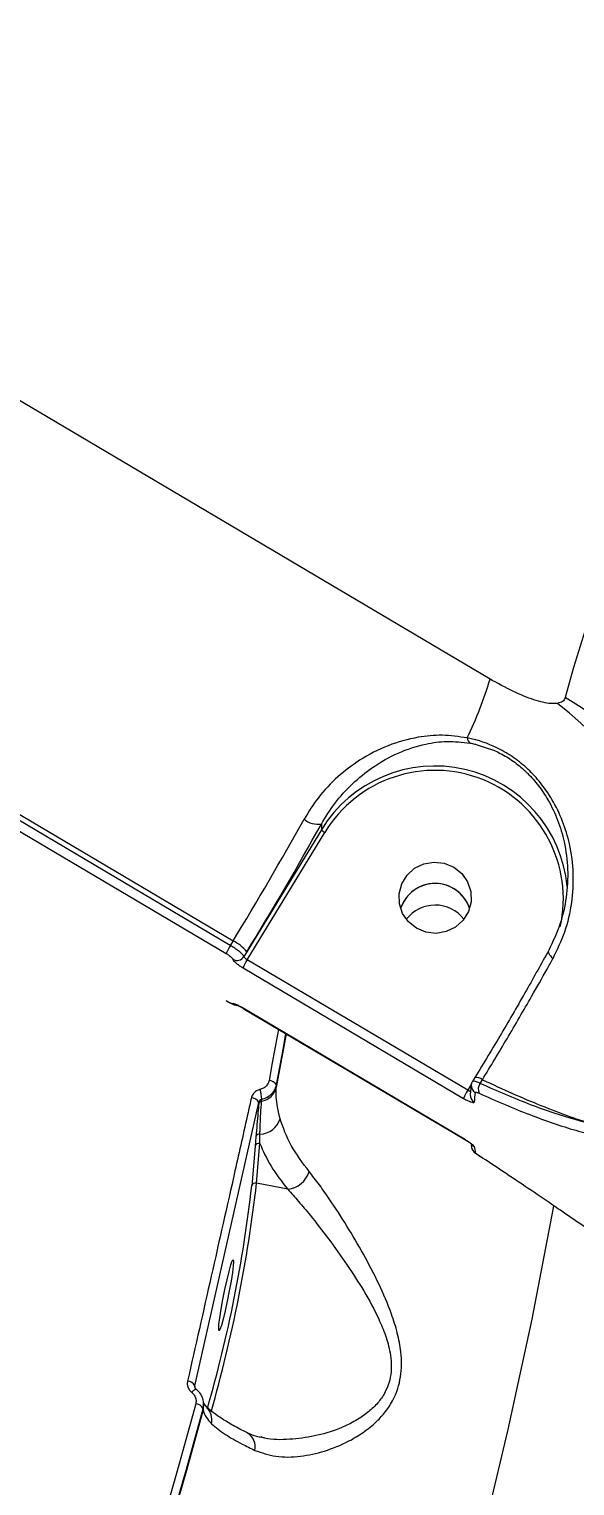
# Model space of a CAD drawing. Header units: millimetres. Extents: x -6328 to 5334, y -5037 to 4112.
# Drawn here: x -1905.1 to -1837.2, y 589.2 to 770.3 of the extents above; entities that cross this region are included whole.
import ezdxf

# ---------------------------------------------------------------- set-up
doc = ezdxf.new("R2010")
doc.units = ezdxf.units.MM
for name, color, linetype in [('DIKOM_ОБЪЕКТ', 7, 'Continuous'), ('DIKOM_РАЗМЕР_ЗОНА', 7, 'Continuous'), ('DIKOM_РАЗМЕР_ОБЪЕКТА', 7, 'Continuous')]:
    doc.layers.add(name, color=color, linetype=linetype)
doc.styles.add('style1', font='arial.ttf', dxfattribs={"width": 0.8})
doc.dimstyles.new('1-50', dxfattribs={"dimtxt": 300, "dimasz": 200, "dimexe": 100, "dimexo": 0, "dimgap": 100, "dimtad": 1, "dimtxsty": 'style1', "dimcen": 200, "dimclrd": 7, "dimclre": 7, "dimclrt": 7, "dimadec": 1, "dimazin": 2, "dimtfac": 1, "dimtmove": 0, "dimatfit": 2, "dimfxl": 0, "dimlwd": 25, "dimlwe": 18, "dimarcsym": 0})

# ---------------------------------------------------------------- blocks, each defined once
blk = doc.blocks.new('*D0')
at = {"layer": 'Defpoints', "color": 0, "transparency": 16777216}
for p in [(-3539.45, 760.32), (3333.52, 448.13), (3333.52, -4437.11)]:
    blk.add_point(p, dxfattribs=at)
at = {"layer": 'DIKOM_РАЗМЕР_ОБЪЕКТА', "color": 7, "lineweight": 18, "transparency": 16777216}
for p, q in [((-3539.45, 760.32), (-3539.45, -4537.11)), ((3333.52, 448.13), (3333.52, -4537.11))]:
    blk.add_line(p, q, dxfattribs=at)
at = {"layer": 'DIKOM_РАЗМЕР_ОБЪЕКТА', "color": 7, "lineweight": 25, "transparency": 16777216}
blk.add_line((-3339.45, -4437.11), (3133.52, -4437.11), dxfattribs=at)
at = {"layer": 'DIKOM_РАЗМЕР_ОБЪЕКТА', "color": 7, "transparency": 16777216}
for points in [[(-3339.45, -4403.77), (-3339.45, -4470.44), (-3539.45, -4437.11)], [(3133.52, -4403.77), (3133.52, -4470.44), (3333.52, -4437.11)]]:
    blk.add_solid(points, dxfattribs=at)
at = {"layer": 'DIKOM_РАЗМЕР_ОБЪЕКТА', "color": 7, "transparency": 16777216, "insert": (-102.96, -4183.94), "char_height": 300, "attachment_point": 5, "style": 'style1'}
blk.add_mtext('6900', dxfattribs=at)
blk = doc.blocks.new('*D1')
at = {"layer": 'Defpoints', "color": 0, "transparency": 16777216}
for p in [(-5040.91, 625.75), (5333.52, 448.13), (5333.52, -4936.78)]:
    blk.add_point(p, dxfattribs=at)
at = {"layer": 'DIKOM_РАЗМЕР_ЗОНА', "color": 7, "lineweight": 18, "transparency": 16777216}
for p, q in [((-5040.91, 625.75), (-5040.91, -5036.78)), ((5333.52, 448.13), (5333.52, -5036.78))]:
    blk.add_line(p, q, dxfattribs=at)
at = {"layer": 'DIKOM_РАЗМЕР_ЗОНА', "color": 7, "lineweight": 25, "transparency": 16777216}
blk.add_line((-4840.91, -4936.78), (5133.52, -4936.78), dxfattribs=at)
at = {"layer": 'DIKOM_РАЗМЕР_ЗОНА', "color": 7, "transparency": 16777216}
for points in [[(-4840.91, -4903.45), (-4840.91, -4970.11), (-5040.91, -4936.78)], [(5133.52, -4903.45), (5133.52, -4970.11), (5333.52, -4936.78)]]:
    blk.add_solid(points, dxfattribs=at)
at = {"layer": 'DIKOM_РАЗМЕР_ЗОНА', "color": 7, "transparency": 16777216, "insert": (-104.69, -4683.61), "char_height": 300, "attachment_point": 5, "style": 'style1'}
blk.add_mtext('10400', dxfattribs=at)
blk = doc.blocks.new('*D2')
at = {"layer": 'Defpoints', "color": 0, "transparency": 16777216}
for p in [(-5303.77, 2121.42), (-1621.11, 2121.42), (560.33, -2395.62)]:
    blk.add_point(p, dxfattribs=at)
at = {"layer": 'DIKOM_РАЗМЕР_ОБЪЕКТА', "color": 7, "lineweight": 18, "transparency": 16777216}
for p, q in [((-1621.11, 2121.42), (-5403.77, 2121.42)), ((560.33, -2395.62), (-5403.77, -2395.62))]:
    blk.add_line(p, q, dxfattribs=at)
at = {"layer": 'DIKOM_РАЗМЕР_ОБЪЕКТА', "color": 7, "lineweight": 25, "transparency": 16777216}
blk.add_line((-5303.77, -2195.62), (-5303.77, 1921.42), dxfattribs=at)
at = {"layer": 'DIKOM_РАЗМЕР_ОБЪЕКТА', "color": 7, "transparency": 16777216}
for points in [[(-5337.11, 1921.42), (-5270.44, 1921.42), (-5303.77, 2121.42)], [(-5337.11, -2195.62), (-5270.44, -2195.62), (-5303.77, -2395.62)]]:
    blk.add_solid(points, dxfattribs=at)
at = {"layer": 'DIKOM_РАЗМЕР_ОБЪЕКТА', "color": 7, "transparency": 16777216, "insert": (-5556.94, -137.1), "char_height": 300, "attachment_point": 5, "rotation": 90, "style": 'style1'}
blk.add_mtext('4500', dxfattribs=at)
blk = doc.blocks.new('*D3')
at = {"layer": 'Defpoints', "color": 0, "transparency": 16777216}
for p in [(-1814.92, 4111.71), (-5877.98, -3895.62), (33.33, -3895.62)]:
    blk.add_point(p, dxfattribs=at)
at = {"layer": 'DIKOM_РАЗМЕР_ЗОНА', "color": 7, "lineweight": 18, "transparency": 16777216}
for p, q in [((-1814.92, 4111.71), (-5977.98, 4111.71)), ((33.33, -3895.62), (-5977.98, -3895.62))]:
    blk.add_line(p, q, dxfattribs=at)
at = {"layer": 'DIKOM_РАЗМЕР_ЗОНА', "color": 7, "lineweight": 25, "transparency": 16777216}
blk.add_line((-5877.98, 3911.71), (-5877.98, -3695.62), dxfattribs=at)
at = {"layer": 'DIKOM_РАЗМЕР_ЗОНА', "color": 7, "transparency": 16777216}
for points in [[(-5911.31, 3911.71), (-5844.65, 3911.71), (-5877.98, 4111.71)], [(-5911.31, -3695.62), (-5844.65, -3695.62), (-5877.98, -3895.62)]]:
    blk.add_solid(points, dxfattribs=at)
at = {"layer": 'DIKOM_РАЗМЕР_ЗОНА', "color": 7, "transparency": 16777216, "insert": (-6131.15, 108.05), "char_height": 300, "attachment_point": 5, "rotation": 90, "style": 'style1'}
blk.add_mtext('8000', dxfattribs=at)

msp = doc.modelspace()

# ---------------------------------------------------------------- linework, layer by layer
at = {"layer": 'DIKOM_ОБЪЕКТ', "color": 7, "linetype": 'Continuous', "lineweight": 15}
for p, q in [((-1847.736, 689.529), (-2147.745, 867.062)), ((-1951.699, 697.5), (-1880.554, 655.399)), ((-1880.04, 656.409), (-1951.185, 698.509)), ((-1950.845, 699.066), (-1879.7, 656.966)), ((-1868.717, 670.799), (-1877.985, 655.606)), ((-1877.944, 654.629), (-1868.288, 670.459)), ((-1868.718, 671.499), (-1868.717, 670.799)), ((-1879.7, 656.966), (-1880.04, 656.409)), ((-1877.985, 655.606), (-1878.345, 655.015)), ((-1850.515, 638.398), (-1877.944, 654.629)), ((-1878.459, 653.619), (-1851.029, 637.387)), ((-1851.017, 632.366), (-1878.447, 648.598)), ((-1878.441, 648.587), (-1878.447, 648.598)), ((-1878.441, 648.587), (-1851.012, 632.356)), ((-1849.616, 639.991), (-1849.922, 639.49)), ((-1848.968, 639.251), (-1848.684, 639.716)), ((-1874.32, 638.751), (-1874.296, 639.076)), ((-1850.027, 639.198), (-1850.515, 638.398)), ((-1850.066, 639.072), (-1850.197, 637.863)), ((-1884.439, 601.639), (-1876.497, 636.895)), ((-1876.497, 636.895), (-1876.511, 636.716)), ((-1876.149, 637.044), (-1876.128, 637.296)), ((-1876.863, 632.623), (-1876.964, 631.457)), ((-1851.012, 632.356), (-1851.017, 632.366)), ((-1876.964, 631.457), (-1877.369, 626.527)), ((-1876.779, 626.855), (-1876.375, 631.785)), ((-1850.094, 631.622), (-1850.035, 631.281)), ((-1872.904, 626.088), (-1876.779, 626.855)), ((-1884.435, 601.615), (-1884.439, 601.639)), ((-1884.393, 601.352), (-1884.435, 601.615)), ((-1884.289, 601.236), (-1884.273, 601.213)), ((-1883.379, 599.648), (-1883.397, 599.754)), ((-1883.437, 598.798), (-1883.414, 598.668)), ((-1876.112, 595.258), (-1876.223, 595.291))]:
    msp.add_line(p, q, dxfattribs=at)
at = {"layer": 'DIKOM_ОБЪЕКТ', "color": 7, "linetype": 'Continuous', "lineweight": 15, "flags": 128}
for points in [[(-1804.422, 770.707), (-1807.831, 763.457), (-1811.087, 756.423), (-1814.188, 749.61), (-1817.132, 743.025), (-1819.914, 736.675), (-1822.533, 730.564), (-1824.986, 724.7), (-1827.271, 719.087), (-1829.385, 713.73), (-1831.327, 708.635), (-1833.095, 703.807), (-1834.688, 699.249), (-1836.103, 694.966), (-1837.34, 690.962), (-1838.397, 687.24)], [(-1852.256, 666.143), (-1851.263, 665.346), (-1850.538, 664.306), (-1850.14, 663.107), (-1850.102, 661.846), (-1850.425, 660.625), (-1851.085, 659.544), (-1852.027, 658.689), (-1853.176, 658.131), (-1854.438, 657.913), (-1855.71, 658.055), (-1856.891, 658.544), (-1857.884, 659.341), (-1858.608, 660.381), (-1859.006, 661.581), (-1859.045, 662.842), (-1858.721, 664.062), (-1858.061, 665.144), (-1857.119, 665.998), (-1855.971, 666.557), (-1854.709, 666.774), (-1853.436, 666.632), (-1852.256, 666.143)], [(-1840.434, 655.805), (-1840.485, 655.727), (-1840.502, 655.631), (-1840.484, 655.518), (-1840.431, 655.391), (-1840.345, 655.252), (-1840.228, 655.104), (-1840.081, 654.95), (-1839.907, 654.793)], [(-1874.056, 645.992), (-1874.414, 643.997), (-1874.817, 641.798), (-1875.228, 639.603)], [(-1873.097, 645.424), (-1873.1, 645.408), (-1873.498, 643.186), (-1873.905, 640.966), (-1874.32, 638.751)], [(-1874.296, 639.076), (-1873.884, 641.277), (-1873.48, 643.481), (-1873.128, 645.443)], [(-1897.208, 455.359), (-1891.097, 467.271), (-1885.259, 479.382), (-1879.698, 491.686), (-1874.415, 504.175), (-1869.415, 516.844), (-1864.699, 529.685), (-1860.27, 542.691), (-1856.132, 555.854), (-1852.285, 569.169), (-1848.733, 582.627), (-1845.477, 596.22), (-1842.519, 609.943), (-1839.86, 623.786), (-1839.807, 624.08)], [(-1880.451, 614.838), (-1880.2, 615.879), (-1879.978, 616.681), (-1879.804, 617.177), (-1879.691, 617.328), (-1879.65, 617.122), (-1879.683, 616.574), (-1879.788, 615.731), (-1879.956, 614.659), (-1880.173, 613.445), (-1880.423, 612.189), (-1880.684, 610.992), (-1880.936, 609.95), (-1881.158, 609.148), (-1881.332, 608.652), (-1881.444, 608.501), (-1881.485, 608.708), (-1881.452, 609.255), (-1881.347, 610.099), (-1881.179, 611.171), (-1880.962, 612.384), (-1880.712, 613.64), (-1880.451, 614.838)], [(-1884.849, 600.842), (-1884.743, 600.953), (-1884.641, 601.05), (-1884.547, 601.13), (-1884.464, 601.19), (-1884.392, 601.229), (-1884.336, 601.246), (-1884.296, 601.241), (-1884.289, 601.236)], [(-1884.349, 599.415), (-1886.393, 591.933), (-1888.538, 584.499), (-1890.781, 577.117), (-1893.123, 569.786), (-1895.563, 562.509), (-1898.101, 555.287), (-1900.736, 548.121), (-1903.467, 541.013)], [(-1883.414, 598.668), (-1885.473, 591.13), (-1887.632, 583.643), (-1889.891, 576.206), (-1892.25, 568.822), (-1894.708, 561.492), (-1897.264, 554.217), (-1899.92, 546.999), (-1902.672, 539.84)], [(-1902.598, 540.265), (-1899.861, 547.389), (-1897.22, 554.571), (-1894.677, 561.81), (-1892.231, 569.103), (-1889.884, 576.45), (-1887.636, 583.849), (-1885.486, 591.299), (-1883.437, 598.798)]]:
    msp.add_lwpolyline(points, dxfattribs=at)
at = {"layer": 'DIKOM_ОБЪЕКТ', "color": 7, "linetype": 'Continuous', "lineweight": 15}
for centre, radius, start, end in [((-1893.312, 702.975), 47.518, 334.08559, 343.56305), ((-1865.345, 652.839), 42.539, 333.06107, 52.32302), ((-1859.245, 651.937), 41, 41.87414, 59.43661), ((-1849.553, 682.349), 1.029, 187.86429, 229.44312), ((-1854.599, 662.169), 16.547, 5.40963, 148.56005), ((-1854.608, 662.189), 15.986, 347.41794, 148.84376), ((-2253.705, 885.169), 438.128, 328.61006, 330.90156), ((-1869.111, 674.252), 2.781, 230.63711, 278.11357), ((-2270.69, 895.219), 460.035, 328.61006, 330.90156), ((-1867.779, 671.542), 1.196, 218.36341, 244.81634), ((-1854.567, 659.594), 4.516, 18.34881, 161.92352), ((-1854.569, 659.594), 4.514, 59.06882, 161.92253), ((-1854.502, 659.64), 4.44, 18.0472, 59.51355), ((-1854.56, 656.887), 4.537, 37.90924, 142.36308), ((-1876.051, 653.741), 4.798, 146.22379, 159.78186), ((-1881.735, 652.637), 4.783, 38.36341, 64.81634), ((-1879.2, 655.552), 1.009, 239.17033, 327.87096), ((-1873.995, 651.983), 4.754, 146.17673, 159.8747), ((-1875.219, 638.531), 1.072, 30.56135, 90.49933), ((-1849.488, 638.709), 1.289, 51.41858, 95.71037), ((-1881.181, 637.069), 5.058, 2.56436, 16.50709), ((-1876.529, 639.283), 2.272, 279.63195, 346.43861), ((-1846.565, 635.751), 4.754, 146.17673, 159.8747), ((-1849.224, 637.776), 0.977, 174.88119, 239.74777), ((-1849.098, 638.96), 0.975, 173.36407, 239.80444), ((-1805.321, 632.741), 44.593, 173.07547, 174.60722), ((-1848.009, 638.536), 1.196, 143.2868, 204.83884), ((-1877.455, 636.351), 1.102, 29.5846, 88.52967), ((-1876.072, 636.595), 0.455, 99.61961, 164.51353), ((-1876.411, 635.62), 2.667, 271.14494, 343.39497), ((-1876.409, 632.481), 0.476, 83.72363, 162.58376), ((-1876.496, 631.309), 0.491, 75.72006, 162.54172), ((-1849.069, 631.484), 0.987, 191.89064, 239.45823), ((-1849.198, 632.245), 0.991, 216.36135, 239.4183), ((-1837.811, 633.079), 12.01, 188.0751, 191.7482), ((-2052.786, 647.036), 177.16, 344.06696, 353.459), ((-1876.9, 626.379), 0.491, 75.72006, 162.54172), ((-1873.241, 629.223), 3.153, 276.13053, 342.74489), ((-2045.794, 645.685), 169.511, 343.94223, 353.51066), ((-1885.389, 601.161), 1.064, 26.70985, 88.56294), ((-1883.963, 601.516), 0.483, 168.12757, 188.01449), ((-1885.755, 599.243), 2.411, 346.19369, 9.66317), ((-1884.42, 598.327), 1.09, 25.59922, 86.26058), ((-1884.675, 597.406), 2.336, 348.32933, 44.61338), ((-1878.964, 594.044), 2.026, 348.01284, 59.39505)]:
    msp.add_arc(centre, radius, start, end, dxfattribs=at)
for points, knots in [([(-1839.345, 686.507), (-1839.615, 686.486), (-1840.37, 686.427), (-1842.233, 686.875), (-1844.871, 687.929), (-1846.775, 688.993), (-1847.736, 689.529)], [0, 0, 0, 0, 0.1529617, 0.4283712, 0.7114357, 1, 1, 1, 1]), ([(-1838.397, 687.24), (-1838.402, 687.222), (-1838.46, 687.025), (-1838.673, 686.703), (-1839.118, 686.573), (-1839.345, 686.507)], [0, 0, 0, 0, 0.0468117, 0.5142778, 1, 1, 1, 1]), ([(-1850.572, 682.208), (-1851.619, 682.359), (-1853.714, 682.661), (-1856.995, 682.328), (-1860.457, 681.374), (-1863.8, 679.666), (-1866.708, 677.451), (-1869.079, 674.994), (-1870.304, 673.021), (-1870.875, 672.102)], [0, 0, 0, 0, 0.1281522, 0.2567389, 0.4268156, 0.5968782, 0.7373104, 0.8775716, 1, 1, 1, 1]), ([(-1868.718, 671.499), (-1868.185, 672.372), (-1867.044, 674.239), (-1864.864, 676.599), (-1862.224, 678.742), (-1859.174, 680.449), (-1856.071, 681.456), (-1853.099, 681.887), (-1851.19, 681.675), (-1850.222, 681.568)], [0, 0, 0, 0, 0.1227089, 0.2624621, 0.4060162, 0.5749249, 0.7482621, 0.8723682, 1, 1, 1, 1]), ([(-1839.907, 654.793), (-1839.378, 655.882), (-1838.303, 658.093), (-1837.491, 661.679), (-1837.282, 665.367), (-1837.714, 668.774), (-1838.65, 671.874), (-1839.838, 674.343), (-1841.255, 676.437), (-1842.763, 678.135), (-1844.523, 679.628), (-1846.909, 681.105), (-1848.991, 681.875), (-1850.361, 682.164), (-1850.572, 682.208)], [0, 0, 0, 0, 0.1084786, 0.2202175, 0.3276464, 0.4383071, 0.5238012, 0.6115056, 0.6745126, 0.7390859, 0.8027725, 0.8688952, 0.9797316, 1, 1, 1, 1]), ([(-1850.222, 681.568), (-1850.027, 681.54), (-1849.777, 681.505), (-1849.525, 681.409), (-1849.469, 681.387)], [0, 0, 0, 0, 0.778573, 1, 1, 1, 1]), ([(-1849.469, 681.387), (-1848.456, 681.086), (-1846.887, 680.619), (-1844.831, 679.347), (-1843.732, 678.451), (-1842.671, 677.426), (-1841.658, 676.27), (-1840.361, 674.32), (-1839.256, 671.982), (-1838.397, 669.088), (-1837.989, 665.852), (-1838.175, 662.397), (-1838.928, 658.972), (-1839.928, 656.87), (-1840.434, 655.805)], [0, 0, 0, 0, 0.1056347, 0.1636781, 0.2239693, 0.2351159, 0.2986876, 0.3641749, 0.4522783, 0.5428275, 0.6549144, 0.7702332, 0.8835502, 1, 1, 1, 1]), ([(-1878.345, 655.015), (-1878.352, 655.048), (-1878.369, 655.131), (-1878.57, 655.359), (-1878.953, 655.685), (-1879.463, 656.054), (-1879.847, 656.29), (-1880.04, 656.409)], [0, 0, 0, 0, 0.1417164, 0.3563996, 0.5709512, 0.7854607, 1, 1, 1, 1]), ([(-1840.434, 655.805), (-1841.349, 654.16), (-1843.232, 650.77), (-1846.343, 645.397), (-1848.519, 641.792), (-1849.623, 639.964)], [0, 0, 0, 0, 0.3175173, 0.6539172, 1, 1, 1, 1]), ([(-1880.554, 655.399), (-1880.458, 655.34), (-1880.266, 655.221), (-1880.013, 655.034), (-1879.824, 654.867), (-1879.726, 654.748), (-1879.72, 654.703), (-1879.717, 654.685)], [0, 0, 0, 0, 0.21424, 0.428583, 0.6431735, 0.858082, 1, 1, 1, 1]), ([(-1879.717, 654.685), (-1879.713, 654.659), (-1879.702, 654.592), (-1879.556, 654.415), (-1879.272, 654.166), (-1878.891, 653.885), (-1878.603, 653.708), (-1878.459, 653.619)], [0, 0, 0, 0, 0.1418471, 0.3567284, 0.5713333, 0.7857186, 1, 1, 1, 1]), ([(-1877.944, 654.629), (-1877.992, 654.659), (-1878.088, 654.719), (-1878.212, 654.818), (-1878.302, 654.908), (-1878.345, 654.976), (-1878.345, 655.004), (-1878.345, 655.015)], [0, 0, 0, 0, 0.2139775, 0.4281717, 0.6427849, 0.8579017, 1, 1, 1, 1]), ([(-1848.684, 639.716), (-1847.66, 641.408), (-1845.583, 644.841), (-1842.891, 649.481), (-1841.015, 652.797), (-1840.154, 654.348), (-1839.907, 654.793)], [0, 0, 0, 0, 0.3362341, 0.6822364, 0.9087879, 1, 1, 1, 1]), ([(-1879.704, 649.145), (-1879.711, 649.135), (-1879.725, 649.115), (-1879.867, 649.16), (-1880.08, 649.258), (-1880.318, 649.384), (-1880.477, 649.476), (-1880.54, 649.513)], [0, 0, 0, 0, 0.2151387, 0.4301737, 0.6449794, 0.8594762, 1, 1, 1, 1]), ([(-1880.535, 649.504), (-1880.42, 649.438), (-1880.165, 649.29), (-1879.818, 649.118), (-1879.543, 649.02), (-1879.292, 648.96), (-1879.183, 648.979), (-1879.176, 648.98)], [0, 0, 0, 0, 0.2325831, 0.5152786, 0.7999575, 0.9884259, 1, 1, 1, 1]), ([(-1878.447, 648.598), (-1878.541, 648.653), (-1878.779, 648.791), (-1879.138, 648.98), (-1879.458, 649.124), (-1879.671, 649.191), (-1879.693, 649.161), (-1879.704, 649.145)], [0, 0, 0, 0, 0.1406201, 0.3550994, 0.5698681, 0.7848826, 1, 1, 1, 1]), ([(-1879.334, 649.046), (-1879.334, 649.046), (-1879.34, 649.048), (-1879.312, 649.04), (-1879.235, 649.008), (-1879.058, 648.927), (-1878.786, 648.787), (-1878.558, 648.654), (-1878.441, 648.586)], [0, 0, 0, 0, 0.0005376, 0.1033642, 0.2502851, 0.4493224, 0.7179592, 1, 1, 1, 1]), ([(-1875.228, 639.603), (-1875.274, 639.449), (-1875.366, 639.143), (-1875.702, 638.777), (-1876.049, 638.58), (-1876.271, 638.522), (-1876.332, 638.507)], [0, 0, 0, 0, 0.2968968, 0.5940668, 0.8895197, 1, 1, 1, 1]), ([(-1849.915, 639.488), (-1849.924, 639.477), (-1850.018, 639.367), (-1850.068, 639.209), (-1850.065, 639.076), (-1850.065, 639.073)], [0, 0, 0, 0, 0.0949563, 0.9777986, 1, 1, 1, 1]), ([(-1848.968, 639.251), (-1849.013, 639.272), (-1849.228, 639.372), (-1849.559, 639.497), (-1849.844, 639.555), (-1849.885, 639.501), (-1849.903, 639.478)], [0, 0, 0, 0, 0.0878309, 0.4215425, 0.7553318, 1, 1, 1, 1]), ([(-1848.684, 639.716), (-1847.424, 639.133), (-1844.89, 637.96), (-1841.266, 636.435), (-1837.764, 635.082), (-1835.672, 634.414), (-1834.62, 634.077)], [0, 0, 0, 0, 0.2373861, 0.4771596, 0.7370093, 1, 1, 1, 1]), ([(-1876.332, 638.507), (-1876.377, 638.495), (-1876.585, 638.443), (-1876.925, 638.264), (-1877.273, 637.907), (-1877.376, 637.604), (-1877.427, 637.453)], [0, 0, 0, 0, 0.0855851, 0.3893451, 0.6948191, 1, 1, 1, 1]), ([(-1876.128, 637.296), (-1876.028, 637.322), (-1875.658, 637.416), (-1875.082, 637.737), (-1874.525, 638.331), (-1874.372, 638.828), (-1874.296, 639.076)], [0, 0, 0, 0, 0.1106032, 0.4063325, 0.7035048, 1, 1, 1, 1]), ([(-1873.855, 634.858), (-1874.116, 636.007), (-1874.412, 637.31), (-1874.33, 638.599), (-1874.32, 638.751)], [0, 0, 0, 0, 0.8821406, 1, 1, 1, 1]), ([(-1850.155, 638.248), (-1850.16, 638.248), (-1850.19, 638.248), (-1850.282, 638.28), (-1850.403, 638.334), (-1850.483, 638.38), (-1850.515, 638.398)], [0, 0, 0, 0, 0.0675135, 0.4191509, 0.7700282, 1, 1, 1, 1]), ([(-1849.588, 638.117), (-1849.576, 638.136), (-1849.551, 638.174), (-1849.395, 638.151), (-1849.226, 638.092), (-1849.117, 638.044), (-1849.094, 638.034)], [0, 0, 0, 0, 0.3067236, 0.613302, 0.919473, 1, 1, 1, 1]), ([(-1849.094, 638.034), (-1848.011, 637.55), (-1845.849, 636.585), (-1842.775, 635.346), (-1839.834, 634.274), (-1837.031, 633.377), (-1835.324, 632.958), (-1834.468, 632.748)], [0, 0, 0, 0, 0.1976813, 0.3947, 0.5930892, 0.7957984, 1, 1, 1, 1]), ([(-1834.62, 634.077), (-1836.283, 634.51), (-1838.799, 635.164), (-1842.681, 636.585), (-1845.746, 637.814), (-1847.905, 638.777), (-1848.968, 639.251)], [0, 0, 0, 0, 0.3951678, 0.5979285, 0.8021812, 1, 1, 1, 1]), ([(-1877.427, 637.453), (-1877.562, 636.847), (-1878.241, 633.821), (-1880.889, 622.023), (-1883.396, 610.925), (-1885.362, 602.225)], [0, 0, 0, 0, 0.0512253, 0.2561273, 1, 1, 1, 1]), ([(-1876.511, 636.716), (-1876.54, 636.363), (-1876.651, 635.029), (-1876.773, 633.643), (-1876.863, 632.623)], [0, 0, 0, 0, 0.2646963, 1, 1, 1, 1]), ([(-1876.497, 636.895), (-1876.479, 636.953), (-1876.445, 637.067), (-1876.328, 637.203), (-1876.213, 637.272), (-1876.143, 637.291), (-1876.128, 637.296)], [0, 0, 0, 0, 0.3131238, 0.619667, 0.9171247, 1, 1, 1, 1]), ([(-1876.357, 632.954), (-1876.353, 633.126), (-1876.33, 633.986), (-1876.273, 635.35), (-1876.187, 636.524), (-1876.149, 637.044)], [0, 0, 0, 0, 0.1222813, 0.6114381, 1, 1, 1, 1]), ([(-1851.029, 637.387), (-1850.935, 637.333), (-1850.696, 637.195), (-1850.331, 637.018), (-1849.998, 636.893), (-1849.768, 636.854), (-1849.733, 636.906), (-1849.716, 636.932)], [0, 0, 0, 0, 0.1406201, 0.3550994, 0.5698681, 0.7848826, 1, 1, 1, 1]), ([(-1870.23, 628.288), (-1871.044, 629.374), (-1872.691, 631.57), (-1873.464, 633.754), (-1873.855, 634.858)], [0, 0, 0, 0, 0.4942419, 1, 1, 1, 1]), ([(-1876.375, 631.785), (-1876.374, 631.952), (-1876.372, 632.335), (-1876.363, 632.73), (-1876.357, 632.954)], [0, 0, 0, 0, 0.4352963, 1, 1, 1, 1]), ([(-1849.703, 631.392), (-1849.711, 631.411), (-1849.733, 631.46), (-1849.895, 631.611), (-1850.193, 631.838), (-1850.583, 632.103), (-1850.873, 632.278), (-1851.017, 632.366)], [0, 0, 0, 0, 0.1418471, 0.3567284, 0.5713333, 0.7857186, 1, 1, 1, 1]), ([(-1851.012, 632.355), (-1850.994, 632.344), (-1850.842, 632.257), (-1850.551, 632.072), (-1850.232, 631.853), (-1850.051, 631.714), (-1849.981, 631.651), (-1849.98, 631.651), (-1849.98, 631.651)], [0, 0, 0, 0, 0.0364195, 0.3158858, 0.5967631, 0.8020066, 0.9389409, 1, 1, 1, 1]), ([(-1876.375, 631.785), (-1875.958, 630.844), (-1875.117, 628.945), (-1873.646, 627.046), (-1872.904, 626.088)], [0, 0, 0, 0, 0.4960566, 1, 1, 1, 1]), ([(-1850.028, 631.285), (-1850.017, 631.23), (-1849.991, 631.102), (-1849.897, 630.93), (-1849.781, 630.78), (-1849.636, 630.638), (-1849.435, 630.478), (-1849.185, 630.305), (-1849.017, 630.197), (-1848.982, 630.175)], [0, 0, 0, 0, 0.0926934, 0.2160968, 0.3287585, 0.4418373, 0.6633992, 0.9300311, 1, 1, 1, 1]), ([(-1849.076, 630.241), (-1849.159, 630.297), (-1849.326, 630.41), (-1849.496, 630.542), (-1849.562, 630.609), (-1849.569, 630.629), (-1849.57, 630.634)], [0, 0, 0, 0, 0.3056925, 0.6116133, 0.9180226, 1, 1, 1, 1]), ([(-1834.438, 620.348), (-1835.268, 620.921), (-1836.925, 622.065), (-1839.665, 623.943), (-1842.597, 625.932), (-1845.728, 628.034), (-1847.957, 629.504), (-1849.076, 630.241)], [0, 0, 0, 0, 0.1978344, 0.3948167, 0.593168, 0.7958375, 1, 1, 1, 1]), ([(-1876.982, 593.623), (-1876.136, 593.327), (-1874.414, 592.723), (-1871.422, 592.8), (-1868.332, 593.449), (-1865.681, 594.516), (-1863.494, 595.819), (-1861.946, 597.06), (-1860.682, 598.451), (-1859.538, 600.222), (-1858.718, 602.713), (-1858.72, 605.601), (-1859.232, 608.232), (-1860.132, 611.091), (-1861.563, 614.398), (-1863.481, 618.066), (-1865.556, 621.594), (-1867.411, 624.459), (-1868.984, 626.705), (-1869.812, 627.757), (-1870.23, 628.288)], [0, 0, 0, 0, 0.0741124, 0.1510356, 0.2205987, 0.2917262, 0.3343346, 0.3775455, 0.4100567, 0.4432595, 0.4962516, 0.5490834, 0.5885348, 0.6289782, 0.6961141, 0.7650066, 0.8354346, 0.9076279, 0.9534372, 1, 1, 1, 1]), ([(-1872.904, 626.088), (-1872.459, 625.601), (-1871.561, 624.619), (-1869.867, 622.576), (-1867.829, 619.954), (-1865.559, 616.786), (-1863.403, 613.455), (-1861.782, 610.509), (-1860.704, 607.913), (-1860.053, 605.59), (-1859.923, 603.003), (-1860.694, 600.829), (-1861.817, 599.332), (-1863.081, 598.171), (-1864.656, 597.152), (-1866.873, 596.124), (-1869.6, 595.311), (-1872.722, 594.95), (-1874.958, 594.905), (-1875.991, 595.221), (-1876.112, 595.258)], [0, 0, 0, 0, 0.0503229, 0.1014311, 0.1790431, 0.25846, 0.331364, 0.4057973, 0.4469322, 0.4890177, 0.5420126, 0.5947392, 0.6278831, 0.6620518, 0.7073228, 0.7533636, 0.829485, 0.9071646, 0.9891081, 1, 1, 1, 1]), ([(-1885.362, 602.225), (-1885.37, 602.184), (-1885.408, 601.99), (-1885.387, 601.632), (-1885.206, 601.181), (-1884.968, 600.955), (-1884.849, 600.842)], [0, 0, 0, 0, 0.0810482, 0.3908327, 0.6951449, 1, 1, 1, 1]), ([(-1884.442, 601.494), (-1884.447, 601.531), (-1884.453, 601.58), (-1884.442, 601.627), (-1884.439, 601.639)], [0, 0, 0, 0, 0.7402217, 1, 1, 1, 1]), ([(-1884.287, 601.238), (-1884.298, 601.246), (-1884.351, 601.284), (-1884.408, 601.371), (-1884.449, 601.448), (-1884.444, 601.489), (-1884.444, 601.493)], [0, 0, 0, 0, 0.1023667, 0.4732219, 0.9491297, 1, 1, 1, 1]), ([(-1884.849, 600.842), (-1884.73, 600.729), (-1884.492, 600.503), (-1884.312, 600.052), (-1884.289, 599.679), (-1884.336, 599.47), (-1884.349, 599.415)], [0, 0, 0, 0, 0.2954348, 0.5903659, 0.8901389, 1, 1, 1, 1]), ([(-1883.437, 598.798), (-1883.416, 598.893), (-1883.339, 599.247), (-1883.379, 599.883), (-1883.681, 600.644), (-1884.075, 601.023), (-1884.273, 601.213)], [0, 0, 0, 0, 0.1092315, 0.4079413, 0.7031128, 1, 1, 1, 1]), ([(-1883.006, 599.055), (-1883.123, 599.179), (-1883.315, 599.383), (-1883.386, 599.712), (-1883.381, 599.651), (-1883.38, 599.647)], [0, 0, 0, 0, 0.5937652, 0.9723221, 1, 1, 1, 1]), ([(-1883.414, 598.668), (-1883.402, 598.614), (-1883.338, 598.34), (-1883.099, 597.743), (-1882.625, 597.204), (-1882.387, 596.934)], [0, 0, 0, 0, 0.1088866, 0.5528039, 1, 1, 1, 1]), ([(-1877.921, 595.802), (-1878.24, 595.959), (-1879.175, 596.419), (-1880.431, 597.139), (-1881.67, 597.935), (-1882.522, 598.584), (-1882.843, 598.9), (-1882.975, 599.029)], [0, 0, 0, 0, 0.1249479, 0.366968, 0.6059034, 0.8392338, 1, 1, 1, 1]), ([(-1882.387, 596.934), (-1881.855, 596.496), (-1880.88, 595.695), (-1878.906, 594.561), (-1877.518, 593.884), (-1876.982, 593.623)], [0, 0, 0, 0, 0.4251179, 0.7780799, 1, 1, 1, 1]), ([(-1876.127, 595.233), (-1876.342, 595.264), (-1877.036, 595.363), (-1877.579, 595.615), (-1877.954, 595.789)], [0, 0, 0, 0, 0.3098174, 1, 1, 1, 1])]:
    msp.add_open_spline(points, degree=3, knots=knots, dxfattribs=at)

# ---------------------------------------------------------------- dimensions: what is measured, and where the dimension line sits
at = {"layer": 'DIKOM_РАЗМЕР_ЗОНА'}
dim = msp.add_linear_dim(base=(-5877.98, -3895.616), p1=(-1814.925, 4111.709), p2=(33.33, -3895.616), angle=90, text='8000', dimstyle='1-50', dxfattribs=at)
dim.commit()
dim.dimension.update_dxf_attribs({"geometry": '*D3', "text_midpoint": (-5877.98, 108.046), "dimtype": 160})
dim = msp.add_linear_dim(base=(5333.521, -4936.782), p1=(-5040.908, 625.746), p2=(5333.521, 448.128), text='10400', dimstyle='1-50', dxfattribs=at)
dim.commit()
dim.dimension.update_dxf_attribs({"geometry": '*D1', "text_midpoint": (-104.69, -4936.782), "dimtype": 160})
at = {"layer": 'DIKOM_РАЗМЕР_ОБЪЕКТА'}
dim = msp.add_linear_dim(base=(-5303.773, 2121.419), p1=(560.33, -2395.616), p2=(-1621.109, 2121.419), angle=90, text='4500', dimstyle='1-50', dxfattribs=at)
dim.commit()
dim.dimension.update_dxf_attribs({"geometry": '*D2', "text_midpoint": (-5303.773, -137.099), "dimtype": 160})
dim = msp.add_linear_dim(base=(3333.521, -4437.108), p1=(-3539.449, 760.323), p2=(3333.521, 448.128), text='6900', dimstyle='1-50', dxfattribs=at)
dim.commit()
dim.dimension.update_dxf_attribs({"geometry": '*D0', "text_midpoint": (-102.964, -4437.108), "dimtype": 160})

doc.saveas('drawing.dxf')
